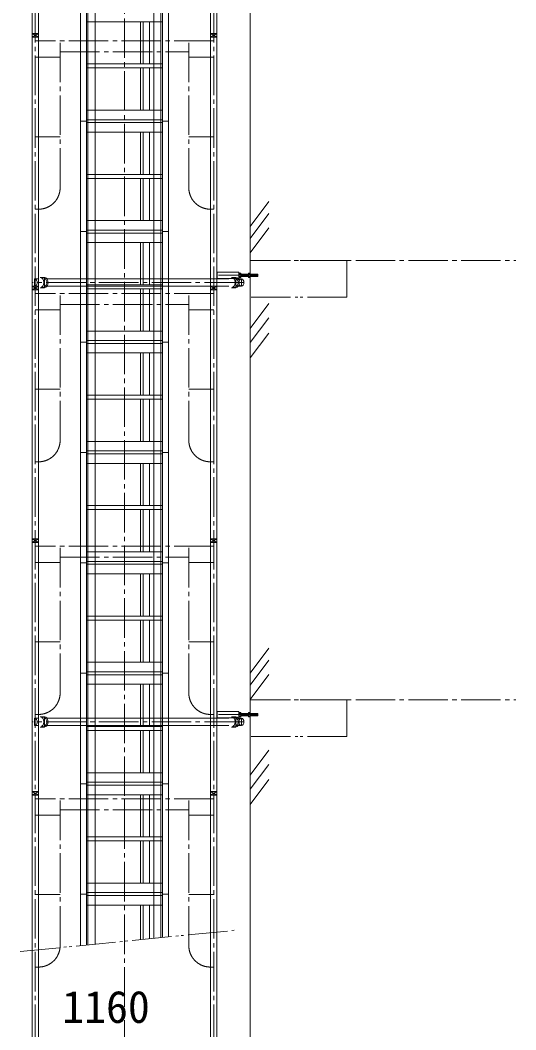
# Model space of a CAD drawing. Units: millimetres, scale not verified. Extents: x -12607 to 12128, y -18611 to 18612.
# Drawn here: x 6630 to 10016, y -3114 to 3780 of the extents above; entities that cross this region are included whole.
import ezdxf
from ezdxf.enums import TextEntityAlignment as Align

# ---------------------------------------------------------------- set-up
doc = ezdxf.new("R2010")
doc.units = ezdxf.units.MM
doc.header["$LTSCALE"] = 30
doc.linetypes.add('CHAIN2', pattern=[12, 9, -1, 1, -1])
doc.linetypes.add('DOUBLE_CHAIN2', pattern=[12.8, 9, -1, 0.6, -0.6, 0.6, -1])
for name, color, linetype, lineweight in [('0-2_05 寸法', 7, 'Continuous', 18), ('0-3_10 常用実線', 3, 'Continuous', 18), ('0-4_12 常用一点鎖線', 3, 'CHAIN2', 18), ('0-6_42 強調一点鎖線', 1, 'CHAIN2', 18), ('0-7_40 強調実線', 1, 'Continuous', 18), ('0-9_32 補完一点鎖線', 6, 'CHAIN2', 18), ('0-A_30 補完実線', 6, 'Continuous', 18), ('0-C_20 準用実線', 4, 'Continuous', 18), ('0-D_22 準用一点鎖線', 4, 'CHAIN2', 18), ('0-F_34 補完想像線', 6, 'DOUBLE_CHAIN2', 18)]:
    doc.layers.add(name, color=color, linetype=linetype, lineweight=lineweight)
doc.styles.add('ＭＳ ゴシック', font='')
doc.styles.get('ＭＳ ゴシック').set_extended_font_data('MS Gothic')

msp = doc.modelspace()

# ---------------------------------------------------------------- linework, layer by layer
at = {"layer": '0-3_10 常用実線'}
for p, q in [((7042.26, 3844.72), (7042.26, 3090.72)), ((7082.26, 3844.72), (7082.26, 3090.72)), ((7642.26, 3844.72), (7642.26, 3090.72)), ((7082.26, 3769.72), (7602.26, 3769.72)), ((7452.26, 3769.72), (7452.26, 3481.32)), ((7469.06, 3769.72), (7469.06, 3481.32)), ((7512.26, 3769.72), (7512.26, 3481.32)), ((7082.26, 3481.32), (7602.26, 3481.32)), ((7602.26, 3454.12), (7082.26, 3454.12)), ((7452.26, 3454.12), (7452.26, 3165.72)), ((7469.06, 3454.12), (7469.06, 3165.72)), ((7512.26, 3454.12), (7512.26, 3165.72)), ((7602.26, 3165.72), (7082.26, 3165.72)), ((7042.26, 3090.72), (7082.26, 3090.72)), ((7042.26, 3090.72), (7042.26, 2336.72)), ((7082.26, 3100.72), (7602.26, 3100.72)), ((7082.26, 3090.72), (7082.26, 2336.72)), ((7602.26, 3080.72), (7082.26, 3080.72)), ((7642.26, 3090.72), (7642.26, 2336.72)), ((7082.26, 3015.72), (7602.26, 3015.72)), ((7452.26, 3015.72), (7452.26, 2727.32)), ((7469.06, 3015.72), (7469.06, 2727.32)), ((7512.26, 3015.72), (7512.26, 2727.32)), ((7082.26, 2727.32), (7602.26, 2727.32)), ((7602.26, 2700.12), (7082.26, 2700.12)), ((7452.26, 2700.12), (7452.26, 2411.72)), ((7469.06, 2700.12), (7469.06, 2411.72)), ((7512.26, 2700.12), (7512.26, 2411.72)), ((7602.26, 2411.72), (7082.26, 2411.72)), ((7082.26, 2346.72), (7602.26, 2346.72)), ((7042.26, 2336.72), (7082.26, 2336.72)), ((7042.26, 2336.72), (7042.26, 1582.72)), ((7082.26, 2336.72), (7082.26, 1582.72)), ((7602.26, 2326.72), (7082.26, 2326.72)), ((7642.26, 2336.72), (7642.26, 1582.72)), ((7082.26, 2261.72), (7602.26, 2261.72)), ((7452.26, 2261.72), (7452.26, 1973.32)), ((7469.06, 2261.72), (7469.06, 1973.32)), ((7512.26, 2261.72), (7512.26, 1973.32)), ((7082.26, 1973.32), (7602.26, 1973.32)), ((7602.26, 1946.12), (7082.26, 1946.12)), ((7452.26, 1946.12), (7452.26, 1657.72)), ((7469.06, 1946.12), (7469.06, 1657.72)), ((7512.26, 1946.12), (7512.26, 1657.72)), ((7602.26, 1657.72), (7082.26, 1657.72)), ((7082.26, 1592.72), (7602.26, 1592.72)), ((7042.26, 1582.72), (7082.26, 1582.72)), ((7042.26, 1582.72), (7042.26, 828.72)), ((7082.26, 1582.72), (7082.26, 828.72)), ((7602.26, 1572.72), (7082.26, 1572.72)), ((7642.26, 1582.72), (7642.26, 828.72)), ((7082.26, 1507.72), (7602.26, 1507.72)), ((7452.26, 1507.72), (7452.26, 1219.32)), ((7469.06, 1507.72), (7469.06, 1219.32)), ((7512.26, 1507.72), (7512.26, 1219.32)), ((7082.26, 1219.32), (7602.26, 1219.32)), ((7602.26, 1192.12), (7082.26, 1192.12)), ((7452.26, 1192.12), (7452.26, 903.72)), ((7469.06, 1192.12), (7469.06, 903.72)), ((7512.26, 1192.12), (7512.26, 903.72)), ((7602.26, 903.72), (7082.26, 903.72)), ((7042.26, 828.72), (7082.26, 828.72)), ((7042.26, 828.72), (7042.26, 74.72)), ((7082.26, 838.72), (7602.26, 838.72)), ((7082.26, 828.72), (7082.26, 74.72)), ((7642.26, 828.72), (7642.26, 74.72)), ((7602.26, 818.72), (7082.26, 818.72)), ((7082.26, 753.72), (7602.26, 753.72)), ((7452.26, 753.72), (7452.26, 465.32)), ((7469.06, 753.72), (7469.06, 465.32)), ((7512.26, 753.72), (7512.26, 465.32)), ((7082.26, 465.32), (7602.26, 465.32)), ((7602.26, 438.12), (7082.26, 438.12)), ((7452.26, 438.12), (7452.26, 149.72)), ((7469.06, 438.12), (7469.06, 149.72)), ((7512.26, 438.12), (7512.26, 149.72)), ((7602.26, 149.72), (7082.26, 149.72)), ((7042.26, 74.72), (7082.26, 74.72)), ((7042.26, 74.72), (7042.26, -679.28)), ((7082.26, 84.72), (7602.26, 84.72)), ((7082.26, 74.72), (7082.26, -679.28)), ((7642.26, 74.72), (7642.26, -679.28)), ((7602.26, 64.72), (7082.26, 64.72)), ((7082.26, -0.28), (7602.26, -0.28)), ((7452.26, -0.28), (7452.26, -288.68)), ((7469.06, -0.28), (7469.06, -288.68)), ((7512.26, -0.28), (7512.26, -288.68)), ((7082.26, -288.68), (7602.26, -288.68)), ((7602.26, -315.88), (7082.26, -315.88)), ((7452.26, -315.88), (7452.26, -604.28)), ((7469.06, -315.88), (7469.06, -604.28)), ((7512.26, -315.88), (7512.26, -604.28)), ((7602.26, -604.28), (7082.26, -604.28)), ((7042.26, -679.28), (7082.26, -679.28)), ((7042.26, -679.28), (7042.26, -1433.28)), ((7082.26, -669.28), (7602.26, -669.28)), ((7082.26, -679.28), (7082.26, -1433.28)), ((7602.26, -689.28), (7082.26, -689.28)), ((7642.26, -679.28), (7642.26, -1433.28)), ((7082.26, -754.28), (7602.26, -754.28)), ((7452.26, -754.28), (7452.26, -1042.68)), ((7469.06, -754.28), (7469.06, -1042.68)), ((7512.26, -754.28), (7512.26, -1042.68)), ((7082.26, -1042.68), (7602.26, -1042.68)), ((7602.26, -1069.88), (7082.26, -1069.88)), ((7452.26, -1069.88), (7452.26, -1358.28)), ((7469.06, -1069.88), (7469.06, -1358.28)), ((7512.26, -1069.88), (7512.26, -1358.28)), ((7602.26, -1358.28), (7082.26, -1358.28)), ((7042.26, -1433.28), (7082.26, -1433.28)), ((7042.26, -1433.28), (7042.26, -2187.28)), ((7082.26, -1423.28), (7602.26, -1423.28)), ((7082.26, -1433.28), (7082.26, -2187.28)), ((7602.26, -1443.28), (7082.26, -1443.28)), ((7642.26, -1433.28), (7642.26, -2187.28)), ((7082.26, -1508.28), (7602.26, -1508.28)), ((7452.26, -1508.28), (7452.26, -1796.68)), ((7469.06, -1508.28), (7469.06, -1796.68)), ((7512.26, -1508.28), (7512.26, -1796.68)), ((7082.26, -1796.68), (7602.26, -1796.68)), ((7602.26, -1823.88), (7082.26, -1823.88)), ((7452.26, -1823.88), (7452.26, -2112.28)), ((7469.06, -1823.88), (7469.06, -2112.28)), ((7512.26, -1823.88), (7512.26, -2112.28)), ((7602.26, -2112.28), (7082.26, -2112.28)), ((7042.26, -2187.28), (7082.26, -2187.28)), ((7042.26, -2187.28), (7042.26, -2538.88)), ((7082.26, -2177.28), (7602.26, -2177.28)), ((7082.26, -2187.28), (7082.26, -2534.91)), ((7602.26, -2197.28), (7082.26, -2197.28)), ((7642.26, -2187.28), (7642.26, -2479.28)), ((7082.26, -2262.28), (7602.26, -2262.28)), ((7452.26, -2262.28), (7452.26, -2498.16)), ((7469.06, -2262.28), (7469.06, -2496.49)), ((7512.26, -2262.28), (7512.26, -2492.2))]:
    msp.add_line(p, q, dxfattribs=at)
for points in [[(7642.26, 3844.72), (7602.26, 3844.72), (7602.26, 3090.72)], [(7642.26, 3090.72), (7602.26, 3090.72), (7602.26, 2336.72)], [(7642.26, 2336.72), (7602.26, 2336.72), (7602.26, 1582.72)], [(7642.26, 1582.72), (7602.26, 1582.72), (7602.26, 828.72)], [(7642.26, 828.72), (7602.26, 828.72), (7602.26, 74.72)], [(7642.26, 74.72), (7602.26, 74.72), (7602.26, -679.28)], [(7642.26, -679.28), (7602.26, -679.28), (7602.26, -1433.28)], [(7642.26, -1433.28), (7602.26, -1433.28), (7602.26, -2187.28)], [(7642.26, -2187.28), (7602.26, -2187.28), (7602.26, -2483.26)]]:
    msp.add_lwpolyline(points, dxfattribs=at)
at = {"layer": '0-4_12 常用一点鎖線'}
msp.add_line((7342.26, 7752.75), (7342.26, -7250.48), dxfattribs=at)
at = {"layer": '0-6_42 強調一点鎖線'}
for p, q in [((8201.76, 2138.72), (10015.61, 2138.72)), ((8201.76, -861.28), (10015.61, -861.28))]:
    msp.add_line(p, q, dxfattribs=at)
at = {"layer": '0-7_40 強調実線'}
for p, q in [((8201.76, 8131.89), (8201.76, -6861.28)), ((8201.76, 2371.5), (8328.42, 2541.41)), ((8201.76, 2289.34), (8328.42, 2459.25)), ((8201.76, 2192.24), (8328.42, 2362.16)), ((8201.76, 1675.61), (8328.42, 1845.52)), ((8201.76, 1578.52), (8328.42, 1748.43)), ((8201.76, 1474.3), (8328.42, 1644.22)), ((8201.57, -678.28), (8328.23, -508.37)), ((8201.57, -760.44), (8328.23, -590.53)), ((8201.57, -857.53), (8328.23, -687.62)), ((8201.57, -1374.16), (8328.23, -1204.25)), ((8201.57, -1471.25), (8328.23, -1301.34)), ((8201.57, -1575.47), (8328.23, -1405.56))]:
    msp.add_line(p, q, dxfattribs=at)
at = {"layer": '0-9_32 補完一点鎖線'}
for p, q in [((6728.59, 1964.42), (6728.59, 2013.02)), ((6795.76, 2023.72), (6795.76, 1953.72)), ((8253.9, 2038.72), (7974.51, 2038.72)), ((8102.1, 2023.72), (8102.1, 1953.72)), ((8141, 1964.42), (8141, 2013.02)), ((8158.18, 1988.72), (6711.41, 1988.72)), ((8253.9, -961.28), (7974.51, -961.28)), ((8158.18, -1011.28), (6711.41, -1011.28)), ((6728.59, -1035.58), (6728.59, -986.98)), ((6795.76, -976.28), (6795.76, -1046.28)), ((8102.1, -976.28), (8102.1, -1046.28)), ((8141, -1035.58), (8141, -986.98))]:
    msp.add_line(p, q, dxfattribs=at)
at = {"layer": '0-A_30 補完実線'}
for p, q in [((7092.96, 7434.78), (7092.96, -2533.85)), ((7141.56, -2529.02), (7141.56, 7434.78)), ((7542.96, 7434.78), (7542.96, -2489.15)), ((7591.56, -2484.32), (7591.56, 7434.78)), ((6728.59, 2013.02), (6749.67, 2013.02)), ((6767.48, 2023.72), (6795.76, 2023.72)), ((6795.76, 2013.02), (8056.01, 2013.02)), ((7974.51, 2017.37), (7974.51, 2060.07)), ((8124.51, 2060.07), (7974.51, 2060.07)), ((7974.51, 2017.37), (8124.51, 2017.37)), ((8073.82, 2023.72), (8102.1, 2023.72)), ((8102.1, 2013.02), (8141, 2013.02)), ((8124.51, 2017.37), (8124.51, 2060.07)), ((8201.76, 2046.72), (8124.51, 2046.72)), ((8188.51, 2045.47), (8136.65, 2045.47)), ((8136.65, 2031.97), (8188.51, 2031.97)), ((8253.9, 2045.47), (8201.76, 2045.47)), ((8201.76, 2031.97), (8253.9, 2031.97)), ((6728.59, 1964.42), (6749.67, 1964.42)), ((6767.48, 1953.72), (6795.76, 1953.72)), ((6795.76, 1964.42), (8056.01, 1964.42)), ((8073.82, 1953.72), (8102.1, 1953.72)), ((8102.1, 1964.42), (8141, 1964.42)), ((7974.51, -982.63), (7974.51, -939.93)), ((8124.51, -939.93), (7974.51, -939.93)), ((8124.51, -982.63), (8124.51, -939.93)), ((8201.76, -953.28), (8124.51, -953.28)), ((8188.51, -954.53), (8136.65, -954.53)), ((8253.9, -954.53), (8201.76, -954.53)), ((6728.59, -986.98), (6749.67, -986.98)), ((6767.48, -976.28), (6795.76, -976.28)), ((6795.76, -986.98), (8056.01, -986.98)), ((7974.51, -982.63), (8124.51, -982.63)), ((8073.82, -976.28), (8102.1, -976.28)), ((8102.1, -986.98), (8141, -986.98)), ((8136.65, -968.03), (8188.51, -968.03)), ((8201.76, -968.03), (8253.9, -968.03)), ((6728.59, -1035.58), (6749.67, -1035.58)), ((6767.48, -1046.28), (6795.76, -1046.28)), ((6795.76, -1035.58), (8056.01, -1035.58)), ((8073.82, -1046.28), (8102.1, -1046.28)), ((8102.1, -1035.58), (8141, -1035.58))]:
    msp.add_line(p, q, dxfattribs=at)
for points in [[(8124.51, 2023.72), (8136.65, 2023.72), (8136.65, 2053.72), (8124.51, 2053.72)], [(8124.51, 2030.72), (8201.76, 2030.72), (8253.9, 2030.72), (8253.9, 2046.72), (8201.76, 2046.72)], [(8124.51, -976.28), (8136.65, -976.28), (8136.65, -946.28), (8124.51, -946.28)], [(8124.51, -969.28), (8201.76, -969.28), (8253.9, -969.28), (8253.9, -953.28), (8201.76, -953.28)]]:
    msp.add_lwpolyline(points, dxfattribs=at)
for points in [[(8188.51, 2053.72), (8188.51, 2023.72), (8201.76, 2023.72), (8201.76, 2053.72)], [(8188.51, -946.28), (8188.51, -976.28), (8201.76, -976.28), (8201.76, -946.28)]]:
    msp.add_lwpolyline(points, close=True, dxfattribs=at)
for centre, major_axis, start_param, end_param in [((6728.59, 1988.72), (0, -24.3), 6.2831853, 9.424778), ((6767.48, 1988.72), (0, 35), 3.1415927, 6.2831853), ((6795.76, 1988.72), (0, 35), 2.3382233, 7.0865547), ((6795.76, 1988.72), (0, -24.3), 6.2831853, 9.424778), ((8073.82, 1988.72), (0, 35), 3.1415927, 6.2831853), ((8102.1, 1988.72), (0, 35), 2.3382233, 7.0865547), ((8102.1, 1988.72), (0, -24.3), 6.2831853, 9.424778), ((6728.59, -1011.28), (0, -24.3), 6.2831853, 9.424778), ((6767.48, -1011.28), (0, 35), 3.1415927, 6.2831853), ((6795.76, -1011.28), (0, 35), 2.3382233, 7.0865547), ((6795.76, -1011.28), (0, -24.3), 6.2831853, 9.424778), ((8073.82, -1011.28), (0, 35), 3.1415927, 6.2831853), ((8102.1, -1011.28), (0, 35), 2.3382233, 7.0865547), ((8102.1, -1011.28), (0, -24.3), 6.2831853, 9.424778)]:
    msp.add_ellipse(centre, major_axis=major_axis, ratio=0.707107, start_param=start_param, end_param=end_param, dxfattribs=at)
for centre in [(8141, 1988.72), (8141, -1011.28)]:
    msp.add_ellipse(centre, major_axis=(0, -24.3), ratio=0.707107, dxfattribs=at)
at = {"layer": '0-C_20 準用実線'}
for p, q in [((6711.41, 5388.72), (6711.41, 3688.72)), ((6754.11, 3688.72), (6754.11, 5388.72)), ((7930.41, 5388.72), (7930.41, 3688.72)), ((7973.11, 3688.72), (7973.11, 5388.72)), ((6711.41, 3688.72), (6711.41, 3663.72)), ((6711.41, 3688.72), (6754.11, 3688.72)), ((6711.41, 3688.72), (6754.11, 3663.72)), ((6711.41, 3663.72), (6754.11, 3688.72)), ((6711.41, 3663.72), (6754.11, 3663.72)), ((6711.41, 3663.72), (6711.41, 1963.72)), ((6754.11, 3688.72), (6754.11, 3663.72)), ((6754.11, 1963.72), (6754.11, 3663.72)), ((7930.41, 3688.72), (7930.41, 3663.72)), ((7930.41, 3688.72), (7973.11, 3688.72)), ((7930.41, 3688.72), (7973.11, 3663.72)), ((7930.41, 3663.72), (7973.11, 3688.72)), ((7930.41, 3663.72), (7973.11, 3663.72)), ((7930.41, 3663.72), (7930.41, 1963.72)), ((7973.11, 3688.72), (7973.11, 3663.72)), ((7973.11, 1963.72), (7973.11, 3663.72)), ((6711.41, 1963.72), (6711.41, 1938.72)), ((6711.41, 1963.72), (6754.11, 1963.72)), ((6711.41, 1963.72), (6754.11, 1938.72)), ((6711.41, 1938.72), (6754.11, 1963.72)), ((6711.41, 1938.72), (6754.11, 1938.72)), ((6711.41, 1938.72), (6711.41, 238.72)), ((6754.11, 1963.72), (6754.11, 1938.72)), ((6754.11, 238.72), (6754.11, 1938.72)), ((7930.41, 1963.72), (7930.41, 1938.72)), ((7930.41, 1963.72), (7973.11, 1963.72)), ((7930.41, 1963.72), (7973.11, 1938.72)), ((7930.41, 1938.72), (7973.11, 1963.72)), ((7930.41, 1938.72), (7973.11, 1938.72)), ((7930.41, 1938.72), (7930.41, 238.72)), ((7973.11, 1963.72), (7973.11, 1938.72)), ((7973.11, 238.72), (7973.11, 1938.72)), ((6711.41, 238.72), (6711.41, 213.72)), ((6711.41, 238.72), (6754.11, 238.72)), ((6711.41, 238.72), (6754.11, 213.72)), ((6711.41, 213.72), (6754.11, 238.72)), ((6711.41, 213.72), (6754.11, 213.72)), ((6711.41, 213.72), (6711.41, -1486.28)), ((6754.11, 238.72), (6754.11, 213.72)), ((6754.11, -1486.28), (6754.11, 213.72)), ((7930.41, 238.72), (7930.41, 213.72)), ((7930.41, 238.72), (7973.11, 238.72)), ((7930.41, 238.72), (7973.11, 213.72)), ((7930.41, 213.72), (7973.11, 238.72)), ((7930.41, 213.72), (7973.11, 213.72)), ((7930.41, 213.72), (7930.41, -1486.28)), ((7973.11, 238.72), (7973.11, 213.72)), ((7973.11, -1486.28), (7973.11, 213.72)), ((6711.41, -1486.28), (6711.41, -1511.28)), ((6711.41, -1486.28), (6754.11, -1486.28)), ((6711.41, -1486.28), (6754.11, -1511.28)), ((6711.41, -1511.28), (6754.11, -1486.28)), ((6711.41, -1511.28), (6754.11, -1511.28)), ((6711.41, -1511.28), (6711.41, -3211.28)), ((6754.11, -1486.28), (6754.11, -1511.28)), ((6754.11, -3211.28), (6754.11, -1511.28)), ((7930.41, -1486.28), (7930.41, -1511.28)), ((7930.41, -1486.28), (7973.11, -1486.28)), ((7930.41, -1486.28), (7973.11, -1511.28)), ((7930.41, -1511.28), (7973.11, -1486.28)), ((7930.41, -1511.28), (7973.11, -1511.28)), ((7930.41, -1511.28), (7930.41, -3211.28)), ((7973.11, -1486.28), (7973.11, -1511.28)), ((7973.11, -3211.28), (7973.11, -1511.28))]:
    msp.add_line(p, q, dxfattribs=at)
at = {"layer": '0-D_22 準用一点鎖線'}
for p, q in [((6732.76, 7138.72), (6732.76, -6661.28)), ((7951.76, 7138.72), (7951.76, -6661.28)), ((7951.76, 3638.72), (6732.76, 3638.72)), ((6902.76, 2636.42), (6902.76, 3638.72)), ((7342.26, 3563.72), (7342.26, 3638.72)), ((7781.76, 2636.42), (7781.76, 3638.72)), ((6902.76, 3526.72), (6732.76, 3526.72)), ((6902.76, 3563.72), (7781.76, 3563.72)), ((7781.76, 3526.72), (7951.76, 3526.72)), ((6902.76, 2984.72), (6732.76, 2984.72)), ((7781.76, 2984.72), (7951.76, 2984.72)), ((6756.06, 2489.72), (6732.76, 2489.72)), ((7928.46, 2489.72), (7951.76, 2489.72)), ((7951.76, 1913.72), (6732.76, 1913.72)), ((6902.76, 911.42), (6902.76, 1913.72)), ((7342.26, 1838.72), (7342.26, 1913.72)), ((7781.76, 911.42), (7781.76, 1913.72)), ((6902.76, 1801.72), (6732.76, 1801.72)), ((6902.76, 1838.72), (7781.76, 1838.72)), ((7781.76, 1801.72), (7951.76, 1801.72)), ((6902.76, 1259.72), (6732.76, 1259.72)), ((7781.76, 1259.72), (7951.76, 1259.72)), ((6756.06, 764.72), (6732.76, 764.72)), ((7928.46, 764.72), (7951.76, 764.72)), ((7951.76, 188.72), (6732.76, 188.72)), ((6902.76, -813.58), (6902.76, 188.72)), ((7342.26, 113.72), (7342.26, 188.72)), ((7781.76, -813.58), (7781.76, 188.72)), ((6902.76, 76.72), (6732.76, 76.72)), ((6902.76, 113.72), (7781.76, 113.72)), ((7781.76, 76.72), (7951.76, 76.72)), ((6902.76, -465.28), (6732.76, -465.28)), ((7781.76, -465.28), (7951.76, -465.28)), ((6756.06, -960.28), (6732.76, -960.28)), ((7928.46, -960.28), (7951.76, -960.28)), ((7951.76, -1536.28), (6732.76, -1536.28)), ((6902.76, -2538.58), (6902.76, -1536.28)), ((7342.26, -1611.28), (7342.26, -1536.28)), ((7781.76, -2538.58), (7781.76, -1536.28)), ((6902.76, -1648.28), (6732.76, -1648.28)), ((6902.76, -1611.28), (7781.76, -1611.28)), ((7781.76, -1648.28), (7951.76, -1648.28)), ((6902.76, -2190.28), (6732.76, -2190.28)), ((7781.76, -2190.28), (7951.76, -2190.28)), ((6756.06, -2685.28), (6732.76, -2685.28)), ((7928.46, -2685.28), (7951.76, -2685.28))]:
    msp.add_line(p, q, dxfattribs=at)
for centre, start, end in [((6756.06, 2636.42), 270, 0), ((7928.46, 2636.42), 180, 270), ((6756.06, 911.42), 270, 0), ((7928.46, 911.42), 180, 270), ((6756.06, -813.58), 270, 0), ((7928.46, -813.58), 180, 270), ((6756.06, -2538.58), 270, 0), ((7928.46, -2538.58), 180, 270)]:
    msp.add_arc(centre, 146.7, start, end, dxfattribs=at)
at = {"layer": '0-F_34 補完想像線'}
for p, q in [((8861.57, 1888.72), (8201.57, 1888.72)), ((8861.57, -1111.28), (8201.57, -1111.28)), ((6630.01, -2579.83), (8101.82, -2433.63))]:
    msp.add_line(p, q, dxfattribs=at)
for points in [[(8861.57, 1888.72), (8861.57, 2138.72), (8201.57, 2138.72)], [(8861.57, -1111.28), (8861.57, -861.28), (8201.57, -861.28)]]:
    msp.add_lwpolyline(points, dxfattribs=at)

# ---------------------------------------------------------------- texts
at = {"layer": '0-2_05 寸法', "style": 'ＭＳ ゴシック'}
msp.add_text('1160', height=219.9, dxfattribs=at).set_placement((6917.26, -3132.77), align=Align.BOTTOM_LEFT)

doc.saveas('drawing.dxf')
